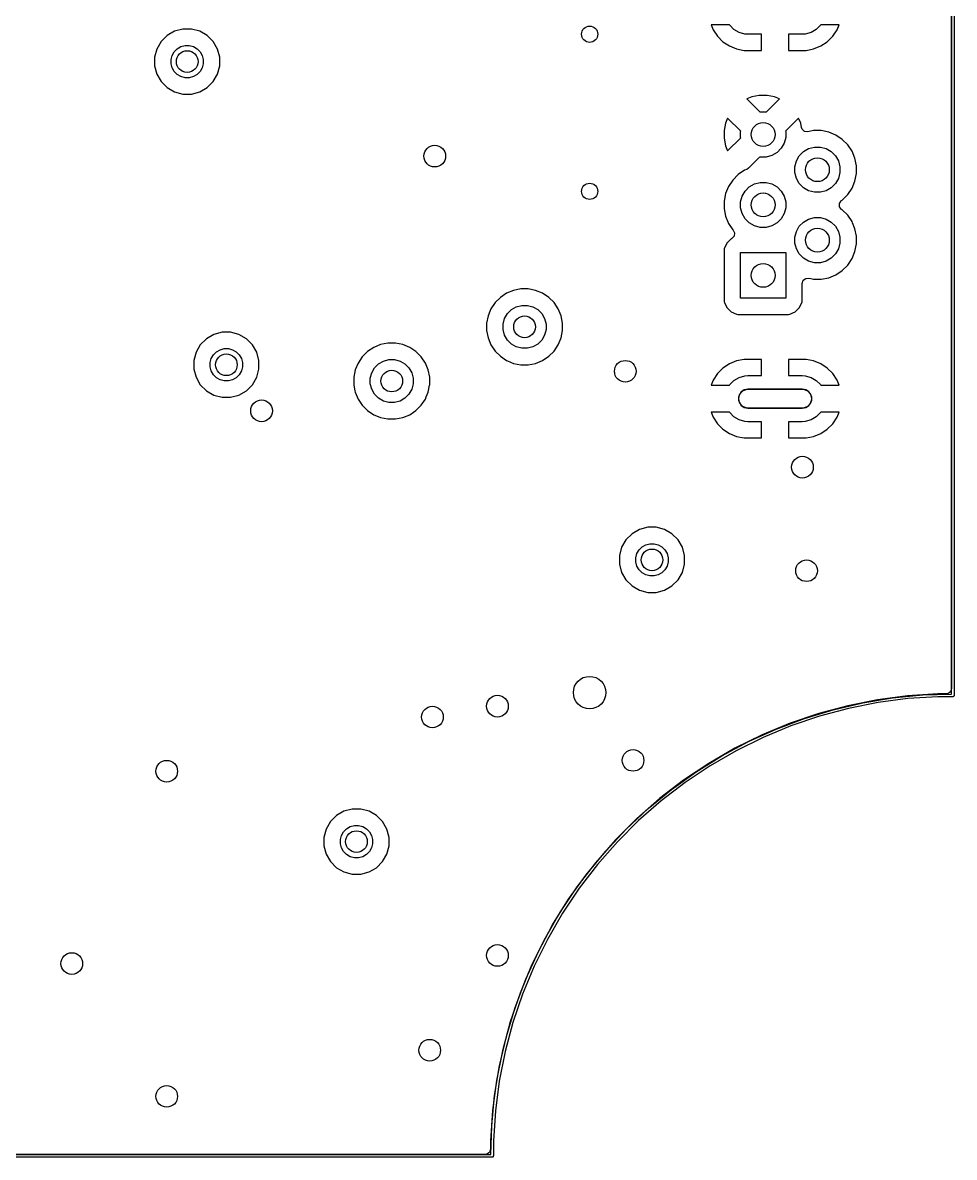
# Model space of a CAD drawing. Extents: x 89 to 178, y -115 to -57.
# Drawn here: x 160.84 to 178.03, y -115.02 to -94.09 of the extents above; entities that cross this region are included whole.
import ezdxf

# ---------------------------------------------------------------- set-up
doc = ezdxf.new("R2010")
doc.units = 0
doc.layers.add('BLACK', color=7, linetype='CONTINUOUS')

msp = doc.modelspace()

# ---------------------------------------------------------------- linework, layer by layer
at = {"layer": 'BLACK', "linetype": 'CONTINUOUS'}
for p, q in [((177.9745, -90.4245), (177.9745, -106.3755)), ((177.975, -106.475818), (177.975, -90.325)), ((178.025, -90.3), (178.025, -106.5)), ((163.798618, -94.205159), (163.645891, -94.246082)), ((163.956732, -94.205159), (163.798618, -94.205159)), ((164.109459, -94.246082), (163.956732, -94.205159)), ((173.877788, -94.125), (173.538819, -94.125)), ((173.538819, -94.125), (173.57751, -94.218411)), ((173.57751, -94.218411), (173.577516, -94.218422)), ((173.577516, -94.218422), (173.656856, -94.33716)), ((173.882825, -94.133724), (173.877788, -94.125)), ((173.961276, -94.212175), (173.882825, -94.133724)), ((174.05736, -94.267649), (173.961276, -94.212175)), ((175.478724, -94.212175), (175.38264, -94.267649)), ((175.557175, -94.133724), (175.478724, -94.212175)), ((175.562212, -94.125), (175.557175, -94.133724)), ((175.901181, -94.125), (175.562212, -94.125)), ((175.783143, -94.33716), (175.862483, -94.218422)), ((175.862483, -94.218422), (175.862489, -94.218411)), ((175.862489, -94.218411), (175.901181, -94.125)), ((163.508959, -94.325139), (163.397155, -94.436943)), ((163.645891, -94.246082), (163.508959, -94.325139)), ((164.246391, -94.325139), (164.109459, -94.246082)), ((164.358195, -94.436943), (164.246391, -94.325139)), ((173.656856, -94.33716), (173.656859, -94.337164)), ((173.656859, -94.337164), (173.757835, -94.43814)), ((174.164526, -94.296364), (174.05736, -94.267649)), ((174.22, -94.3), (174.164526, -94.296364)), ((174.47, -94.3), (174.22, -94.3)), ((174.47, -94.599999), (174.47, -94.3)), ((175.22, -94.3), (174.97, -94.3)), ((174.97, -94.3), (174.97, -94.599999)), ((175.275474, -94.296364), (175.22, -94.3)), ((175.38264, -94.267649), (175.275474, -94.296364)), ((175.682164, -94.43814), (175.78314, -94.337164)), ((175.78314, -94.337164), (175.783143, -94.33716)), ((163.318098, -94.573875), (163.277175, -94.726602)), ((163.397155, -94.436943), (163.318098, -94.573875)), ((163.600511, -94.690854), (163.639669, -94.623031)), ((163.639669, -94.623031), (163.695047, -94.567653)), ((163.695047, -94.567653), (163.76287, -94.528495)), ((163.76287, -94.528495), (163.838517, -94.508226)), ((163.838517, -94.508226), (163.916833, -94.508226)), ((163.916833, -94.508226), (163.99248, -94.528495)), ((163.99248, -94.528495), (164.060303, -94.567653)), ((164.060303, -94.567653), (164.115681, -94.623031)), ((164.115681, -94.623031), (164.154839, -94.690854)), ((164.437252, -94.573875), (164.358195, -94.436943)), ((164.478175, -94.726602), (164.437252, -94.573875)), ((173.757835, -94.43814), (173.757839, -94.438143)), ((173.757839, -94.438143), (173.876586, -94.517488)), ((173.876586, -94.517488), (174.008524, -94.572138)), ((174.008524, -94.572138), (174.148591, -94.599999)), ((174.148591, -94.599999), (174.148595, -94.6)), ((174.148595, -94.6), (174.469999, -94.6)), ((174.469999, -94.6), (174.47, -94.599999)), ((174.97, -94.599999), (174.970001, -94.6)), ((174.970001, -94.6), (175.291405, -94.6)), ((175.291405, -94.6), (175.291408, -94.599999)), ((175.291408, -94.599999), (175.431474, -94.572138)), ((175.431474, -94.572138), (175.431476, -94.572138)), ((175.431476, -94.572138), (175.563413, -94.517488)), ((175.563413, -94.517488), (175.563414, -94.517488)), ((175.563414, -94.517488), (175.68216, -94.438143)), ((175.68216, -94.438143), (175.682164, -94.43814)), ((163.277175, -94.726602), (163.277175, -94.884716)), ((163.580242, -94.766501), (163.600511, -94.690854)), ((163.580242, -94.844817), (163.580242, -94.766501)), ((163.600511, -94.920464), (163.580242, -94.844817)), ((164.154839, -94.690854), (164.175108, -94.766501)), ((164.175108, -94.844817), (164.154839, -94.920464)), ((164.175108, -94.766501), (164.175108, -94.844817)), ((164.478175, -94.884716), (164.478175, -94.726602)), ((163.277175, -94.884716), (163.318098, -95.037443)), ((163.318098, -95.037443), (163.397155, -95.174375)), ((163.639669, -94.988287), (163.600511, -94.920464)), ((163.695047, -95.043665), (163.639669, -94.988287)), ((163.76287, -95.082823), (163.695047, -95.043665)), ((164.060303, -95.043665), (163.99248, -95.082823)), ((164.115681, -94.988287), (164.060303, -95.043665)), ((164.154839, -94.920464), (164.115681, -94.988287)), ((164.358195, -95.174375), (164.437252, -95.037443)), ((164.437252, -95.037443), (164.478175, -94.884716)), ((163.397155, -95.174375), (163.508959, -95.286179)), ((163.838517, -95.103092), (163.76287, -95.082823)), ((163.916833, -95.103092), (163.838517, -95.103092)), ((163.99248, -95.082823), (163.916833, -95.103092)), ((164.246391, -95.286179), (164.358195, -95.174375)), ((163.508959, -95.286179), (163.645891, -95.365236)), ((163.645891, -95.365236), (163.798618, -95.406159)), ((163.798618, -95.406159), (163.79862, -95.406159)), ((163.79862, -95.406159), (163.95673, -95.406159)), ((163.95673, -95.406159), (163.956732, -95.406159)), ((163.956732, -95.406159), (164.109459, -95.365236)), ((164.109459, -95.365236), (164.246391, -95.286179)), ((174.289982, -95.457669), (174.198936, -95.495381)), ((174.289984, -95.457669), (174.289982, -95.457669)), ((174.429083, -95.43), (174.289984, -95.457669)), ((174.570916, -95.43), (174.429083, -95.43)), ((174.710016, -95.457669), (174.570916, -95.43)), ((174.801062, -95.495381), (174.710016, -95.457669)), ((174.198936, -95.495381), (174.438845, -95.73529)), ((174.561154, -95.73529), (174.801062, -95.495382)), ((174.801062, -95.495382), (174.801062, -95.495381)), ((173.845381, -95.848936), (173.807669, -95.939982)), ((174.08529, -96.088845), (173.845381, -95.848936)), ((174.438845, -95.73529), (174.445179, -95.733593)), ((174.445179, -95.733593), (174.554821, -95.733593)), ((174.554821, -95.733593), (174.561154, -95.73529)), ((175.154617, -95.848936), (174.914709, -96.088844)), ((175.192329, -95.93998), (175.154617, -95.848936)), ((173.807669, -95.939984), (173.78, -96.079083)), ((173.78, -96.079083), (173.78, -96.220916)), ((173.807669, -95.939982), (173.807669, -95.939984)), ((174.083593, -96.095179), (174.08529, -96.088845)), ((174.083593, -96.204821), (174.083593, -96.095179)), ((174.914709, -96.088844), (174.916407, -96.095179)), ((174.916407, -96.095179), (174.916407, -96.204821)), ((175.192331, -95.939986), (175.192329, -95.93998)), ((175.208721, -96.022384), (175.192331, -95.939986)), ((175.219442, -96.051444), (175.208721, -96.022384)), ((175.264372, -96.092976), (175.219442, -96.051444)), ((175.325133, -96.100168), (175.264372, -96.092976)), ((175.429034, -96.0795), (175.325133, -96.100168)), ((175.429037, -96.0795), (175.429034, -96.0795)), ((175.570963, -96.0795), (175.429037, -96.0795)), ((175.710163, -96.107189), (175.570963, -96.0795)), ((173.78, -96.220916), (173.807669, -96.360015)), ((173.845382, -96.451062), (174.08529, -96.211154)), ((174.08529, -96.211154), (174.083593, -96.204821)), ((174.888029, -96.310727), (174.833208, -96.40568)), ((174.916407, -96.204821), (174.888029, -96.310727)), ((175.84128, -96.161498), (175.710163, -96.107189)), ((175.841291, -96.161504), (175.84128, -96.161498)), ((175.959291, -96.24035), (175.841291, -96.161504)), ((176.059649, -96.340708), (175.959291, -96.24035)), ((173.807669, -96.360015), (173.807669, -96.360017)), ((173.807669, -96.360017), (173.845381, -96.451062)), ((173.845381, -96.451062), (173.845382, -96.451062)), ((174.75568, -96.483208), (174.660727, -96.538029)), ((174.833208, -96.40568), (174.75568, -96.483208)), ((175.166792, -96.54432), (175.24432, -96.466792)), ((175.24432, -96.466792), (175.339273, -96.411971)), ((175.339273, -96.411971), (175.445179, -96.383593)), ((175.445179, -96.383593), (175.554821, -96.383593)), ((175.554821, -96.383593), (175.660727, -96.411971)), ((175.660727, -96.411971), (175.75568, -96.466792)), ((175.75568, -96.466792), (175.833208, -96.54432)), ((176.138495, -96.458708), (176.059649, -96.340708)), ((176.138498, -96.458713), (176.138495, -96.458708)), ((176.138499, -96.458715), (176.138498, -96.458713)), ((176.192811, -96.589838), (176.138499, -96.458715)), ((174.438843, -96.564709), (174.229549, -96.774003)), ((174.445179, -96.566407), (174.438843, -96.564709)), ((174.554821, -96.566407), (174.445179, -96.566407)), ((174.660727, -96.538029), (174.554821, -96.566407)), ((175.083593, -96.745179), (175.111971, -96.639273)), ((175.111971, -96.639273), (175.166792, -96.54432)), ((175.833208, -96.54432), (175.888029, -96.639273)), ((175.888029, -96.639273), (175.916407, -96.745179)), ((176.2205, -96.729037), (176.192811, -96.589838)), ((176.2205, -96.870963), (176.2205, -96.729037)), ((174.040704, -96.890354), (173.94035, -96.990708)), ((174.040708, -96.890351), (174.040704, -96.890354)), ((174.158716, -96.811499), (174.040708, -96.890351)), ((174.15872, -96.811498), (174.158716, -96.811499)), ((174.197433, -96.795462), (174.15872, -96.811498)), ((174.229549, -96.774003), (174.197433, -96.795462)), ((175.083593, -96.854821), (175.083593, -96.745179)), ((175.111971, -96.960727), (175.083593, -96.854821)), ((175.916407, -96.854821), (175.888029, -96.960727)), ((175.916407, -96.745179), (175.916407, -96.854821)), ((176.192811, -97.010162), (176.2205, -96.870963)), ((173.861498, -97.108719), (173.807189, -97.239836)), ((173.861504, -97.108708), (173.861498, -97.108719)), ((173.94035, -96.990708), (173.861504, -97.108708)), ((174.166792, -97.19432), (174.24432, -97.116792)), ((174.24432, -97.116792), (174.339273, -97.061971)), ((174.339273, -97.061971), (174.445179, -97.033593)), ((174.445179, -97.033593), (174.554821, -97.033593)), ((174.554821, -97.033593), (174.660727, -97.061971)), ((174.660727, -97.061971), (174.75568, -97.116792)), ((174.75568, -97.116792), (174.833208, -97.19432)), ((175.166792, -97.05568), (175.111971, -96.960727)), ((175.24432, -97.133208), (175.166792, -97.05568)), ((175.339273, -97.188029), (175.24432, -97.133208)), ((175.75568, -97.133208), (175.660727, -97.188029)), ((175.833208, -97.05568), (175.75568, -97.133208)), ((175.888029, -96.960727), (175.833208, -97.05568)), ((176.059649, -97.259292), (176.138499, -97.141285)), ((176.138499, -97.141285), (176.192811, -97.010162)), ((173.807189, -97.239836), (173.7795, -97.379036)), ((174.083593, -97.395179), (174.111971, -97.289273)), ((174.111971, -97.289273), (174.166792, -97.19432)), ((174.833208, -97.19432), (174.888029, -97.289273)), ((174.888029, -97.289273), (174.916407, -97.395179)), ((175.445179, -97.216407), (175.339273, -97.188029)), ((175.554821, -97.216407), (175.445179, -97.216407)), ((175.660727, -97.188029), (175.554821, -97.216407)), ((175.959292, -97.359649), (176.059649, -97.259292)), ((173.7795, -97.379036), (173.7795, -97.520963)), ((173.7795, -97.520963), (173.807189, -97.660163)), ((174.083593, -97.504821), (174.083593, -97.395179)), ((174.111971, -97.610727), (174.083593, -97.504821)), ((174.916407, -97.504821), (174.888029, -97.610727)), ((174.916407, -97.395179), (174.916407, -97.504821)), ((175.906983, -97.423129), (175.940975, -97.372254)), ((175.909385, -97.484267), (175.906983, -97.423129)), ((175.947265, -97.532314), (175.909385, -97.484267)), ((175.940975, -97.372254), (175.947256, -97.36769)), ((175.947256, -97.36769), (175.959292, -97.359649)), ((175.959292, -97.540351), (175.947265, -97.532314)), ((175.959295, -97.540354), (175.959292, -97.540351)), ((176.059649, -97.640708), (175.959295, -97.540354)), ((173.807189, -97.660163), (173.861498, -97.79128)), ((174.166792, -97.70568), (174.111971, -97.610727)), ((174.24432, -97.783208), (174.166792, -97.70568)), ((174.833208, -97.70568), (174.75568, -97.783208)), ((174.888029, -97.610727), (174.833208, -97.70568)), ((175.166792, -97.84432), (175.24432, -97.766792)), ((175.24432, -97.766792), (175.339273, -97.711971)), ((175.339273, -97.711971), (175.445179, -97.683593)), ((175.445179, -97.683593), (175.554821, -97.683593)), ((175.554821, -97.683593), (175.660727, -97.711971)), ((175.660727, -97.711971), (175.75568, -97.766792)), ((175.75568, -97.766792), (175.833208, -97.84432)), ((176.138495, -97.758708), (176.059649, -97.640708)), ((176.138501, -97.758719), (176.138495, -97.758708)), ((176.147531, -97.78052), (176.138501, -97.758719)), ((173.861498, -97.79128), (173.861504, -97.791291)), ((173.861504, -97.791291), (173.94035, -97.909291)), ((173.94035, -97.909291), (173.9449, -97.913841)), ((173.9449, -97.913841), (173.972681, -97.968356)), ((173.972681, -97.968356), (173.963113, -98.028789)), ((174.339273, -97.838029), (174.24432, -97.783208)), ((174.445179, -97.866407), (174.339273, -97.838029)), ((174.554821, -97.866407), (174.445179, -97.866407)), ((174.660727, -97.838029), (174.554821, -97.866407)), ((174.75568, -97.783208), (174.660727, -97.838029)), ((175.083593, -98.045179), (175.111971, -97.939273)), ((175.111971, -97.939273), (175.166792, -97.84432)), ((175.833208, -97.84432), (175.888029, -97.939273)), ((175.888029, -97.939273), (175.916407, -98.045179)), ((176.192811, -97.889838), (176.147531, -97.78052)), ((176.2205, -98.029037), (176.192811, -97.889838)), ((173.827794, -98.157235), (173.782414, -98.260011)), ((173.907236, -98.077793), (173.827794, -98.157235)), ((173.914894, -98.074412), (173.907236, -98.077793)), ((173.919852, -98.072056), (173.914894, -98.074412)), ((173.963113, -98.028789), (173.919852, -98.072056)), ((175.083593, -98.154821), (175.083593, -98.045179)), ((175.111971, -98.260727), (175.083593, -98.154821)), ((175.916407, -98.154821), (175.888029, -98.260727)), ((175.916407, -98.045179), (175.916407, -98.154821)), ((176.192811, -98.310162), (176.2205, -98.170963)), ((176.2205, -98.170963), (176.2205, -98.029037)), ((173.782414, -98.260011), (173.7795, -98.28513)), ((173.7795, -98.28513), (173.7795, -99.21486)), ((174.08, -99.17), (174.08, -98.33)), ((174.08, -98.33), (174.92, -98.33)), ((174.92, -98.33), (174.92, -99.17)), ((175.166792, -98.35568), (175.111971, -98.260727)), ((175.24432, -98.433208), (175.166792, -98.35568)), ((175.833208, -98.35568), (175.75568, -98.433208)), ((175.888029, -98.260727), (175.833208, -98.35568)), ((176.138499, -98.441285), (176.192811, -98.310162)), ((175.339273, -98.488029), (175.24432, -98.433208)), ((175.445179, -98.516407), (175.339273, -98.488029)), ((175.554821, -98.516407), (175.445179, -98.516407)), ((175.660727, -98.488029), (175.554821, -98.516407)), ((175.75568, -98.433208), (175.660727, -98.488029)), ((175.959292, -98.659649), (176.059649, -98.559292)), ((176.059649, -98.559292), (176.138499, -98.441285)), ((175.239406, -98.84146), (175.288906, -98.805496)), ((175.288906, -98.805496), (175.338813, -98.802553)), ((175.338813, -98.802553), (175.377667, -98.810281)), ((175.377667, -98.810281), (175.429026, -98.820498)), ((175.429026, -98.820498), (175.429031, -98.820498)), ((175.429031, -98.820498), (175.429037, -98.8205)), ((175.429037, -98.8205), (175.429038, -98.8205)), ((175.429038, -98.8205), (175.570962, -98.8205)), ((175.570962, -98.8205), (175.570963, -98.8205)), ((175.570963, -98.8205), (175.710162, -98.792811)), ((175.710162, -98.792811), (175.841285, -98.738499)), ((175.841285, -98.738499), (175.959292, -98.659649)), ((169.89567, -99.02642), (169.768193, -99.079222)), ((169.895672, -99.02642), (169.89567, -99.02642)), ((170.031004, -98.9995), (169.895672, -99.02642)), ((170.031007, -98.9995), (170.031004, -98.9995)), ((170.168993, -98.9995), (170.031007, -98.9995)), ((170.168995, -98.9995), (170.168993, -98.9995)), ((170.304328, -99.02642), (170.168995, -98.9995)), ((170.431806, -99.079222), (170.304328, -99.02642)), ((175.220499, -98.899649), (175.239406, -98.84146)), ((175.2205, -99.214865), (175.220499, -98.899649)), ((169.653458, -99.155885), (169.555885, -99.253458)), ((169.768182, -99.079228), (169.653458, -99.155885)), ((169.768193, -99.079222), (169.768182, -99.079228)), ((170.431817, -99.079228), (170.431806, -99.079222)), ((170.546541, -99.155885), (170.431817, -99.079228)), ((170.644114, -99.253458), (170.546541, -99.155885)), ((173.7795, -99.21486), (173.779501, -99.214863)), ((173.779501, -99.214863), (173.782414, -99.23999)), ((173.782414, -99.23999), (173.788361, -99.253458)), ((174.92, -99.17), (174.08, -99.17)), ((175.172206, -99.342765), (175.217585, -99.239991)), ((175.217585, -99.239991), (175.2205, -99.214865)), ((169.479222, -99.368193), (169.42642, -99.49567)), ((169.479228, -99.368182), (169.479222, -99.368193)), ((169.555885, -99.253458), (169.479228, -99.368182)), ((169.782659, -99.456495), (169.856495, -99.382659)), ((169.856495, -99.382659), (169.946927, -99.330448)), ((169.946927, -99.330448), (170.04779, -99.303422)), ((170.04779, -99.303422), (170.15221, -99.303422)), ((170.15221, -99.303422), (170.253073, -99.330448)), ((170.253073, -99.330448), (170.343505, -99.382659)), ((170.343505, -99.382659), (170.417341, -99.456495)), ((170.720771, -99.368182), (170.644114, -99.253458)), ((170.720777, -99.368193), (170.720771, -99.368182)), ((170.755978, -99.453177), (170.720777, -99.368193)), ((173.788361, -99.253458), (173.827794, -99.342765)), ((173.827794, -99.342765), (173.907235, -99.422206)), ((173.907235, -99.422206), (174.010009, -99.467585)), ((174.989991, -99.467585), (175.092765, -99.422206)), ((175.092765, -99.422206), (175.172206, -99.342765)), ((169.42642, -99.495672), (169.3995, -99.631004)), ((169.3995, -99.631004), (169.3995, -99.768995)), ((169.42642, -99.49567), (169.42642, -99.495672)), ((169.703422, -99.64779), (169.730448, -99.546927)), ((169.703422, -99.75221), (169.703422, -99.64779)), ((169.730448, -99.546927), (169.782659, -99.456495)), ((170.417341, -99.456495), (170.469552, -99.546927)), ((170.469552, -99.546927), (170.496578, -99.64779)), ((170.496578, -99.64779), (170.496578, -99.75221)), ((170.77358, -99.495672), (170.755978, -99.453177)), ((170.8005, -99.631007), (170.77358, -99.495672)), ((170.8005, -99.768993), (170.8005, -99.631007)), ((174.010009, -99.467585), (174.035135, -99.4705)), ((174.035135, -99.4705), (174.964864, -99.470499)), ((174.964864, -99.470499), (174.989991, -99.467585)), ((164.368216, -99.840423), (164.231284, -99.91948)), ((164.520943, -99.7995), (164.368216, -99.840423)), ((164.679057, -99.7995), (164.520943, -99.7995)), ((164.831784, -99.840423), (164.679057, -99.7995)), ((164.968716, -99.91948), (164.831784, -99.840423)), ((169.3995, -99.768995), (169.42642, -99.904327)), ((169.730448, -99.853073), (169.703422, -99.75221)), ((169.782659, -99.943505), (169.730448, -99.853073)), ((170.469552, -99.853073), (170.417341, -99.943505)), ((170.496578, -99.75221), (170.469552, -99.853073)), ((170.77358, -99.904328), (170.8005, -99.768993)), ((164.11948, -100.031284), (164.040423, -100.168216)), ((164.231284, -99.91948), (164.11948, -100.031284)), ((165.08052, -100.031284), (164.968716, -99.91948)), ((165.159577, -100.168216), (165.08052, -100.031284)), ((167.318182, -100.079228), (167.203458, -100.155885)), ((167.318193, -100.079222), (167.318182, -100.079228)), ((167.44567, -100.02642), (167.318193, -100.079222)), ((167.445672, -100.02642), (167.44567, -100.02642)), ((167.581004, -99.9995), (167.445672, -100.02642)), ((167.581007, -99.9995), (167.581004, -99.9995)), ((167.718993, -99.9995), (167.581007, -99.9995)), ((167.718995, -99.9995), (167.718993, -99.9995)), ((167.854328, -100.02642), (167.718995, -99.9995)), ((167.981806, -100.079222), (167.854328, -100.02642)), ((167.981817, -100.079228), (167.981806, -100.079222)), ((168.096541, -100.155885), (167.981817, -100.079228)), ((169.42642, -99.904327), (169.42642, -99.904329)), ((169.42642, -99.904329), (169.479222, -100.031806)), ((169.479222, -100.031806), (169.479228, -100.031817)), ((169.479228, -100.031817), (169.555885, -100.146541)), ((169.856495, -100.017341), (169.782659, -99.943505)), ((169.946927, -100.069552), (169.856495, -100.017341)), ((170.04779, -100.096578), (169.946927, -100.069552)), ((170.253073, -100.069552), (170.15221, -100.096578)), ((170.343505, -100.017341), (170.253073, -100.069552)), ((170.417341, -99.943505), (170.343505, -100.017341)), ((170.644114, -100.146542), (170.720775, -100.031811)), ((170.720775, -100.031811), (170.77358, -99.904328)), ((164.040423, -100.168216), (163.9995, -100.320943)), ((164.302567, -100.360842), (164.322836, -100.285195)), ((164.322836, -100.285195), (164.361994, -100.217372)), ((164.361994, -100.217372), (164.417372, -100.161994)), ((164.417372, -100.161994), (164.485195, -100.122836)), ((164.485195, -100.122836), (164.560842, -100.102567)), ((164.560842, -100.102567), (164.639158, -100.102567)), ((164.639158, -100.102567), (164.714805, -100.122836)), ((164.714805, -100.122836), (164.782628, -100.161994)), ((164.782628, -100.161994), (164.838006, -100.217372)), ((164.838006, -100.217372), (164.877164, -100.285195)), ((164.877164, -100.285195), (164.897433, -100.360842)), ((165.2005, -100.320943), (165.159577, -100.168216)), ((167.105885, -100.253458), (167.029228, -100.368182)), ((167.203458, -100.155885), (167.105885, -100.253458)), ((168.194114, -100.253458), (168.096541, -100.155885)), ((168.270771, -100.368182), (168.194114, -100.253458)), ((169.555885, -100.146541), (169.653458, -100.244114)), ((169.653458, -100.244114), (169.768182, -100.320771)), ((170.15221, -100.096578), (170.04779, -100.096578)), ((170.431811, -100.320775), (170.546542, -100.244114)), ((170.546542, -100.244114), (170.644114, -100.146542)), ((163.9995, -100.320943), (163.9995, -100.479057)), ((163.9995, -100.479057), (164.040423, -100.631784)), ((164.302567, -100.439158), (164.302567, -100.360842)), ((164.322836, -100.514805), (164.302567, -100.439158)), ((164.897433, -100.439158), (164.877164, -100.514805)), ((164.897433, -100.360842), (164.897433, -100.439158)), ((165.159786, -100.631004), (165.2005, -100.479057)), ((165.2005, -100.479057), (165.2005, -100.320943)), ((166.97642, -100.495672), (166.9495, -100.631004)), ((167.029222, -100.368193), (166.97642, -100.49567)), ((166.97642, -100.49567), (166.97642, -100.495672)), ((167.029228, -100.368182), (167.029222, -100.368193)), ((167.280448, -100.546927), (167.332659, -100.456495)), ((167.332659, -100.456495), (167.406495, -100.382659)), ((167.406495, -100.382659), (167.496927, -100.330448)), ((167.496927, -100.330448), (167.59779, -100.303422)), ((167.59779, -100.303422), (167.70221, -100.303422)), ((167.70221, -100.303422), (167.803073, -100.330448)), ((167.803073, -100.330448), (167.893505, -100.382659)), ((167.893505, -100.382659), (167.967341, -100.456495)), ((167.967341, -100.456495), (168.019552, -100.546927)), ((168.270777, -100.368193), (168.270771, -100.368182)), ((168.297116, -100.431783), (168.270777, -100.368193)), ((168.32358, -100.495672), (168.297116, -100.431783)), ((168.3505, -100.631007), (168.32358, -100.495672)), ((169.768182, -100.320771), (169.768193, -100.320777)), ((169.768193, -100.320777), (169.785296, -100.327861)), ((169.785296, -100.327861), (169.895672, -100.37358)), ((169.895672, -100.37358), (170.031007, -100.4005)), ((170.031007, -100.4005), (170.031008, -100.4005)), ((170.031008, -100.4005), (170.168992, -100.4005)), ((170.168992, -100.4005), (170.168993, -100.4005)), ((170.168993, -100.4005), (170.304328, -100.37358)), ((170.304328, -100.37358), (170.431811, -100.320775)), ((173.757835, -100.461859), (173.656859, -100.562835)), ((173.757839, -100.461856), (173.757835, -100.461859)), ((173.876585, -100.382511), (173.757839, -100.461856)), ((173.876586, -100.382511), (173.876585, -100.382511)), ((174.008523, -100.327861), (173.876586, -100.382511)), ((174.008525, -100.327861), (174.008523, -100.327861)), ((174.148591, -100.3), (174.008525, -100.327861)), ((174.469999, -100.3), (174.148591, -100.3)), ((174.47, -100.300001), (174.469999, -100.3)), ((174.47, -100.6), (174.47, -100.300001)), ((174.970001, -100.3), (174.97, -100.300001)), ((174.97, -100.300001), (174.97, -100.6)), ((175.291408, -100.3), (174.970001, -100.3)), ((175.431475, -100.327861), (175.291408, -100.3)), ((175.563413, -100.382511), (175.431475, -100.327861)), ((175.68216, -100.461856), (175.563413, -100.382511)), ((175.682164, -100.461859), (175.68216, -100.461856)), ((175.78314, -100.562835), (175.682164, -100.461859)), ((164.040423, -100.631784), (164.11948, -100.768716)), ((164.361994, -100.582628), (164.322836, -100.514805)), ((164.417372, -100.638006), (164.361994, -100.582628)), ((164.485195, -100.677164), (164.417372, -100.638006)), ((164.560842, -100.697433), (164.485195, -100.677164)), ((164.639158, -100.697433), (164.560842, -100.697433)), ((164.714805, -100.677164), (164.639158, -100.697433)), ((164.782628, -100.638006), (164.714805, -100.677164)), ((164.838006, -100.582628), (164.782628, -100.638006)), ((164.877164, -100.514805), (164.838006, -100.582628)), ((165.08052, -100.768716), (165.159577, -100.631784)), ((165.159577, -100.631784), (165.159786, -100.631004)), ((166.9495, -100.631004), (166.9495, -100.768995)), ((167.253422, -100.64779), (167.280448, -100.546927)), ((167.253422, -100.75221), (167.253422, -100.64779)), ((168.019552, -100.546927), (168.046578, -100.64779)), ((168.046578, -100.64779), (168.046578, -100.75221)), ((168.3505, -100.768993), (168.3505, -100.631007)), ((173.57751, -100.681588), (173.538818, -100.774999)), ((173.577516, -100.681577), (173.57751, -100.681588)), ((173.656856, -100.562839), (173.577516, -100.681577)), ((173.656859, -100.562835), (173.656856, -100.562839)), ((173.882825, -100.766276), (173.961276, -100.687825)), ((173.961276, -100.687825), (174.05736, -100.632351)), ((174.05736, -100.632351), (174.164526, -100.603636)), ((174.164526, -100.603636), (174.22, -100.6)), ((174.22, -100.6), (174.47, -100.6)), ((174.97, -100.6), (175.22, -100.6)), ((175.22, -100.6), (175.275474, -100.603636)), ((175.275474, -100.603636), (175.38264, -100.632351)), ((175.38264, -100.632351), (175.478724, -100.687825)), ((175.478724, -100.687825), (175.557175, -100.766276)), ((175.783143, -100.562839), (175.78314, -100.562835)), ((175.862483, -100.681577), (175.783143, -100.562839)), ((175.862489, -100.681588), (175.862483, -100.681577)), ((175.901181, -100.774999), (175.862489, -100.681588)), ((164.11948, -100.768716), (164.231284, -100.88052)), ((164.231284, -100.88052), (164.368216, -100.959577)), ((164.831784, -100.959577), (164.968716, -100.88052)), ((164.968716, -100.88052), (165.08052, -100.768716)), ((166.9495, -100.768995), (166.957839, -100.810918)), ((166.957839, -100.810918), (166.971935, -100.881783)), ((166.971935, -100.881783), (166.97642, -100.904327)), ((166.97642, -100.904327), (166.97642, -100.904329)), ((166.97642, -100.904329), (167.029222, -101.031806)), ((167.280448, -100.853073), (167.253422, -100.75221)), ((167.332659, -100.943505), (167.280448, -100.853073)), ((168.019552, -100.853073), (167.967341, -100.943505)), ((168.046578, -100.75221), (168.019552, -100.853073)), ((168.288015, -100.99019), (168.32358, -100.904328)), ((168.32358, -100.904328), (168.349305, -100.774999)), ((168.349305, -100.774999), (168.3505, -100.768993)), ((173.538818, -100.774999), (173.538819, -100.775)), ((173.538819, -100.775), (173.877788, -100.775)), ((173.877788, -100.775), (173.882825, -100.766276)), ((174.074493, -100.927775), (174.122775, -100.879493)), ((174.074493, -100.927775), (174.122775, -100.879493)), ((174.122775, -100.879493), (174.185859, -100.853363)), ((174.122775, -100.879493), (174.185859, -100.853363)), ((174.185859, -100.853363), (174.22, -100.85)), ((174.185859, -100.853363), (174.22, -100.85)), ((174.22, -100.85), (175.22, -100.85)), ((174.22, -100.85), (175.22, -100.85)), ((175.22, -100.85), (175.254141, -100.853363)), ((175.22, -100.85), (175.254141, -100.853363)), ((175.254141, -100.853363), (175.317225, -100.879493)), ((175.254141, -100.853363), (175.317225, -100.879493)), ((175.317225, -100.879493), (175.365507, -100.927775)), ((175.317225, -100.879493), (175.365507, -100.927775)), ((175.557175, -100.766276), (175.562212, -100.775)), ((175.562212, -100.775), (175.901181, -100.775)), ((175.901181, -100.775), (175.901181, -100.774999)), ((164.368216, -100.959577), (164.520943, -101.0005)), ((164.520943, -101.0005), (164.520945, -101.0005)), ((164.520945, -101.0005), (164.679055, -101.0005)), ((164.679055, -101.0005), (164.679057, -101.0005)), ((164.679057, -101.0005), (164.831784, -100.959577)), ((167.029222, -101.031806), (167.029228, -101.031817)), ((167.029228, -101.031817), (167.105885, -101.146541)), ((167.406495, -101.017341), (167.332659, -100.943505)), ((167.496927, -101.069552), (167.406495, -101.017341)), ((167.59779, -101.096578), (167.496927, -101.069552)), ((167.70221, -101.096578), (167.59779, -101.096578)), ((167.803073, -101.069552), (167.70221, -101.096578)), ((167.893505, -101.017341), (167.803073, -101.069552)), ((167.967341, -100.943505), (167.893505, -101.017341)), ((168.194114, -101.146542), (168.270775, -101.031811)), ((168.270775, -101.031811), (168.288015, -100.99019)), ((174.048363, -100.990859), (174.074493, -100.927775)), ((174.048363, -100.990859), (174.074493, -100.927775)), ((174.048363, -101.059141), (174.048363, -100.990859)), ((174.048363, -101.059141), (174.048363, -100.990859)), ((174.074493, -101.122225), (174.048363, -101.059141)), ((174.074493, -101.122225), (174.048363, -101.059141)), ((174.122775, -101.170507), (174.074493, -101.122225)), ((174.122775, -101.170507), (174.074493, -101.122225)), ((175.365507, -101.122225), (175.317225, -101.170507)), ((175.365507, -101.122225), (175.317225, -101.170507)), ((175.365507, -100.927775), (175.391637, -100.990859)), ((175.365507, -100.927775), (175.391637, -100.990859)), ((175.391637, -101.059141), (175.365507, -101.122225)), ((175.391637, -101.059141), (175.365507, -101.122225)), ((175.391637, -100.990859), (175.391637, -101.059141)), ((175.391637, -100.990859), (175.391637, -101.059141)), ((167.105885, -101.146541), (167.203458, -101.244114)), ((167.203458, -101.244114), (167.318182, -101.320771)), ((167.318182, -101.320771), (167.318193, -101.320777)), ((167.318193, -101.320777), (167.340962, -101.330208)), ((167.340962, -101.330208), (167.445672, -101.37358)), ((167.854328, -101.37358), (167.981811, -101.320775)), ((167.981811, -101.320775), (168.050318, -101.275)), ((168.050318, -101.275), (168.096542, -101.244114)), ((168.096542, -101.244114), (168.194114, -101.146542)), ((173.877788, -101.275), (173.538819, -101.275)), ((173.538819, -101.275), (173.57751, -101.368411)), ((173.882825, -101.283724), (173.877788, -101.275)), ((173.961276, -101.362175), (173.882825, -101.283724)), ((174.185859, -101.196637), (174.122775, -101.170507)), ((174.185859, -101.196637), (174.122775, -101.170507)), ((174.22, -101.2), (174.185859, -101.196637)), ((174.22, -101.2), (174.185859, -101.196637)), ((175.22, -101.2), (174.22, -101.2)), ((175.22, -101.2), (174.22, -101.2)), ((175.254141, -101.196637), (175.22, -101.2)), ((175.254141, -101.196637), (175.22, -101.2)), ((175.317225, -101.170507), (175.254141, -101.196637)), ((175.317225, -101.170507), (175.254141, -101.196637)), ((175.557175, -101.283724), (175.478724, -101.362175)), ((175.562212, -101.275), (175.557175, -101.283724)), ((175.901181, -101.275), (175.562212, -101.275)), ((175.862489, -101.368411), (175.901181, -101.275)), ((167.445672, -101.37358), (167.581007, -101.4005)), ((167.581007, -101.4005), (167.581008, -101.4005)), ((167.581008, -101.4005), (167.718992, -101.4005)), ((167.718992, -101.4005), (167.718993, -101.4005)), ((167.718993, -101.4005), (167.854328, -101.37358)), ((173.57751, -101.368411), (173.577516, -101.368422)), ((173.577516, -101.368422), (173.656856, -101.48716)), ((173.656856, -101.48716), (173.656859, -101.487164)), ((173.656859, -101.487164), (173.757835, -101.58814)), ((174.05736, -101.417649), (173.961276, -101.362175)), ((174.164526, -101.446364), (174.05736, -101.417649)), ((174.22, -101.45), (174.164526, -101.446364)), ((174.47, -101.45), (174.22, -101.45)), ((174.47, -101.749999), (174.47, -101.45)), ((175.22, -101.45), (174.97, -101.45)), ((174.97, -101.45), (174.97, -101.749999)), ((175.275474, -101.446364), (175.22, -101.45)), ((175.38264, -101.417649), (175.275474, -101.446364)), ((175.478724, -101.362175), (175.38264, -101.417649)), ((175.682164, -101.58814), (175.78314, -101.487164)), ((175.78314, -101.487164), (175.783143, -101.48716)), ((175.783143, -101.48716), (175.862483, -101.368422)), ((175.862483, -101.368422), (175.862489, -101.368411)), ((173.757835, -101.58814), (173.757839, -101.588143)), ((173.757839, -101.588143), (173.876586, -101.667488)), ((173.876586, -101.667488), (174.008524, -101.722138)), ((174.008524, -101.722138), (174.148591, -101.749999)), ((174.148591, -101.749999), (174.148595, -101.75)), ((174.148595, -101.75), (174.469999, -101.75)), ((174.469999, -101.75), (174.47, -101.749999)), ((174.97, -101.749999), (174.970001, -101.75)), ((174.970001, -101.75), (175.291405, -101.75)), ((175.291405, -101.75), (175.291408, -101.749999)), ((175.291408, -101.749999), (175.431474, -101.722138)), ((175.431474, -101.722138), (175.431476, -101.722138)), ((175.431476, -101.722138), (175.563413, -101.667488)), ((175.563413, -101.667488), (175.563414, -101.667488)), ((175.563414, -101.667488), (175.68216, -101.588143)), ((175.68216, -101.588143), (175.682164, -101.58814)), ((172.370943, -103.3995), (172.218216, -103.440423)), ((172.529057, -103.3995), (172.370943, -103.3995)), ((172.681784, -103.440423), (172.529057, -103.3995)), ((171.96948, -103.631284), (171.890423, -103.768216)), ((172.081284, -103.51948), (171.96948, -103.631284)), ((172.218216, -103.440423), (172.081284, -103.51948)), ((172.818716, -103.51948), (172.681784, -103.440423)), ((172.93052, -103.631284), (172.818716, -103.51948)), ((173.009577, -103.768216), (172.93052, -103.631284)), ((171.890423, -103.768216), (171.8495, -103.920943)), ((172.172836, -103.885195), (172.211994, -103.817372)), ((172.211994, -103.817372), (172.267372, -103.761994)), ((172.267372, -103.761994), (172.335195, -103.722836)), ((172.335195, -103.722836), (172.410842, -103.702567)), ((172.410842, -103.702567), (172.489158, -103.702567)), ((172.489158, -103.702567), (172.564805, -103.722836)), ((172.564805, -103.722836), (172.632628, -103.761994)), ((172.632628, -103.761994), (172.688006, -103.817372)), ((172.688006, -103.817372), (172.727164, -103.885195)), ((173.0505, -103.920943), (173.009577, -103.768216)), ((171.8495, -103.920943), (171.8495, -104.079057)), ((172.152567, -103.960842), (172.172836, -103.885195)), ((172.152567, -104.039158), (172.152567, -103.960842)), ((172.172836, -104.114805), (172.152567, -104.039158)), ((172.727164, -103.885195), (172.747433, -103.960842)), ((172.747433, -104.039158), (172.727164, -104.114805)), ((172.747433, -103.960842), (172.747433, -104.039158)), ((173.0505, -104.079057), (173.0505, -103.920943)), ((171.8495, -104.079057), (171.890423, -104.231784)), ((171.890423, -104.231784), (171.96948, -104.368716)), ((172.211994, -104.182628), (172.172836, -104.114805)), ((172.267372, -104.238006), (172.211994, -104.182628)), ((172.335195, -104.277164), (172.267372, -104.238006)), ((172.632628, -104.238006), (172.564805, -104.277164)), ((172.688006, -104.182628), (172.632628, -104.238006)), ((172.727164, -104.114805), (172.688006, -104.182628)), ((172.93052, -104.368716), (173.009577, -104.231784)), ((173.009577, -104.231784), (173.0505, -104.079057)), ((171.96948, -104.368716), (172.081284, -104.48052)), ((172.410842, -104.297433), (172.335195, -104.277164)), ((172.489158, -104.297433), (172.410842, -104.297433)), ((172.564805, -104.277164), (172.489158, -104.297433)), ((172.818716, -104.48052), (172.93052, -104.368716)), ((172.081284, -104.48052), (172.218216, -104.559577)), ((172.218216, -104.559577), (172.370943, -104.6005)), ((172.370943, -104.6005), (172.370945, -104.6005)), ((172.370945, -104.6005), (172.529055, -104.6005)), ((172.529055, -104.6005), (172.529057, -104.6005)), ((172.529057, -104.6005), (172.681784, -104.559577)), ((172.681784, -104.559577), (172.818716, -104.48052)), ((176.336855, -106.638805), (176.887264, -106.547933)), ((177.163895, -106.511008), (176.610501, -106.583864)), ((177.16886, -106.561291), (176.618721, -106.633718)), ((176.887264, -106.547933), (177.442438, -106.493253)), ((177.163901, -106.511008), (177.163895, -106.511008)), ((177.720904, -106.4745), (177.163901, -106.511008)), ((177.722557, -106.525), (177.16886, -106.561291)), ((177.442438, -106.493253), (177.975, -106.475818)), ((177.8755, -106.4745), (177.720904, -106.4745)), ((178, -106.525), (177.722557, -106.525)), ((177.906093, -106.469655), (177.8755, -106.4745)), ((177.955593, -106.433691), (177.906093, -106.469655)), ((177.9745, -106.3755), (177.955593, -106.433691)), ((178.005856, -106.523097), (178, -106.525)), ((178.009567, -106.523097), (178.005856, -106.523097)), ((178.011353, -106.52131), (178.009567, -106.523097)), ((178.014695, -106.520225), (178.011353, -106.52131)), ((178.020687, -106.511976), (178.014695, -106.520225)), ((178.023097, -106.509567), (178.020687, -106.511976)), ((178.023345, -106.508317), (178.023097, -106.509567)), ((178.023776, -106.507725), (178.023345, -106.508317)), ((178.025, -106.5), (178.023776, -106.506153)), ((178.023776, -106.506153), (178.023776, -106.507725)), ((175.259729, -106.927421), (175.793568, -106.765482)), ((176.063029, -106.692762), (175.523843, -106.837237)), ((176.074498, -106.741971), (175.538519, -106.885586)), ((175.793568, -106.765482), (176.336855, -106.638805)), ((176.610495, -106.583865), (176.063029, -106.692762)), ((176.618721, -106.633718), (176.074498, -106.741971)), ((176.610501, -106.583864), (176.610495, -106.583865)), ((174.737624, -107.123927), (175.259729, -106.927421)), ((175.523843, -106.837237), (174.99528, -107.016661)), ((175.538519, -106.885586), (175.013082, -107.063948)), ((174.229489, -107.35416), (174.737624, -107.123927)), ((174.99528, -107.016661), (174.479576, -107.230273)), ((175.013082, -107.063948), (174.500434, -107.276294)), ((173.7375, -107.617133), (174.229489, -107.35416)), ((174.479565, -107.230278), (173.97896, -107.477149)), ((174.500434, -107.276294), (174.002773, -107.521713)), ((174.479576, -107.230273), (174.479565, -107.230278)), ((173.263764, -107.911722), (173.7375, -107.617133)), ((173.97896, -107.477149), (173.49555, -107.756245)), ((174.002773, -107.521713), (173.522228, -107.799156)), ((173.495536, -107.756254), (173.031419, -108.066367)), ((173.522228, -107.799156), (173.060857, -108.107434)), ((173.49555, -107.756245), (173.495536, -107.756254)), ((172.810309, -108.236663), (173.263764, -107.911722)), ((172.379077, -108.590566), (172.810309, -108.236663)), ((173.031419, -108.066367), (172.588608, -108.406148)), ((173.060857, -108.107434), (172.620637, -108.445227)), ((172.588575, -108.406176), (172.168931, -108.774193)), ((172.620637, -108.445227), (172.203452, -108.811088)), ((172.588608, -108.406148), (172.588575, -108.406176)), ((166.768216, -108.640423), (166.631284, -108.71948)), ((166.920943, -108.5995), (166.768216, -108.640423)), ((167.079057, -108.5995), (166.920943, -108.5995)), ((167.231784, -108.640423), (167.079057, -108.5995)), ((167.368716, -108.71948), (167.231784, -108.640423)), ((171.971915, -108.971915), (172.379077, -108.590566)), ((166.51948, -108.831284), (166.440423, -108.968216)), ((166.631284, -108.71948), (166.51948, -108.831284)), ((167.48052, -108.831284), (167.368716, -108.71948)), ((167.559577, -108.968216), (167.48052, -108.831284)), ((172.203452, -108.811088), (171.811088, -109.203452)), ((172.168912, -108.774211), (171.935499, -109.007624)), ((172.16892, -108.774203), (172.168912, -108.774211)), ((172.168931, -108.774193), (172.16892, -108.774203)), ((166.440423, -108.968216), (166.3995, -109.120943)), ((166.722836, -109.085195), (166.761994, -109.017372)), ((166.761994, -109.017372), (166.817372, -108.961994)), ((166.817372, -108.961994), (166.885195, -108.922836)), ((166.885195, -108.922836), (166.960842, -108.902567)), ((166.960842, -108.902567), (167.039158, -108.902567)), ((167.039158, -108.902567), (167.114805, -108.922836)), ((167.114805, -108.922836), (167.182628, -108.961994)), ((167.182628, -108.961994), (167.238006, -109.017372)), ((167.238006, -109.017372), (167.277164, -109.085195)), ((167.6005, -109.120943), (167.559577, -108.968216)), ((171.590566, -109.379077), (171.971915, -108.971915)), ((171.935499, -109.007624), (171.774212, -109.168911)), ((166.3995, -109.120943), (166.3995, -109.279057)), ((166.3995, -109.279057), (166.440423, -109.431784)), ((166.702567, -109.160842), (166.722836, -109.085195)), ((166.702567, -109.239158), (166.702567, -109.160842)), ((166.722836, -109.314805), (166.702567, -109.239158)), ((167.277164, -109.085195), (167.297433, -109.160842)), ((167.297433, -109.239158), (167.277164, -109.314805)), ((167.297433, -109.160842), (167.297433, -109.239158)), ((167.559577, -109.431784), (167.6005, -109.279057)), ((167.6005, -109.279057), (167.6005, -109.120943)), ((171.774193, -109.168931), (171.406176, -109.588575)), ((171.811088, -109.203452), (171.445227, -109.620637)), ((171.774212, -109.168911), (171.774193, -109.168931)), ((166.440423, -109.431784), (166.51948, -109.568716)), ((166.761994, -109.382628), (166.722836, -109.314805)), ((166.817372, -109.438006), (166.761994, -109.382628)), ((166.885195, -109.477164), (166.817372, -109.438006)), ((166.960842, -109.497433), (166.885195, -109.477164)), ((167.039158, -109.497433), (166.960842, -109.497433)), ((167.114805, -109.477164), (167.039158, -109.497433)), ((167.182628, -109.438006), (167.114805, -109.477164)), ((167.238006, -109.382628), (167.182628, -109.438006)), ((167.277164, -109.314805), (167.238006, -109.382628)), ((167.48052, -109.568716), (167.559577, -109.431784)), ((171.236663, -109.810309), (171.590566, -109.379077)), ((166.51948, -109.568716), (166.631284, -109.68052)), ((166.631284, -109.68052), (166.768216, -109.759577)), ((167.231784, -109.759577), (167.368716, -109.68052)), ((167.368716, -109.68052), (167.48052, -109.568716)), ((171.406148, -109.588608), (171.066367, -110.031419)), ((171.445227, -109.620637), (171.107434, -110.060857)), ((171.406176, -109.588575), (171.406148, -109.588608)), ((166.768216, -109.759577), (166.920943, -109.8005)), ((166.920943, -109.8005), (166.920945, -109.8005)), ((166.920945, -109.8005), (167.079055, -109.8005)), ((167.079055, -109.8005), (167.079057, -109.8005)), ((167.079057, -109.8005), (167.231784, -109.759577)), ((170.911722, -110.263764), (171.236663, -109.810309)), ((171.066367, -110.031419), (170.756254, -110.495536)), ((171.107434, -110.060857), (170.799156, -110.522228)), ((170.617133, -110.7375), (170.911722, -110.263764)), ((170.756245, -110.49555), (170.477149, -110.97896)), ((170.799156, -110.522228), (170.521713, -111.002773)), ((170.756254, -110.495536), (170.756245, -110.49555)), ((170.35416, -111.229489), (170.617133, -110.7375)), ((170.477149, -110.97896), (170.230278, -111.479565)), ((170.521713, -111.002773), (170.276294, -111.500434)), ((170.123927, -111.737624), (170.35416, -111.229489)), ((170.230273, -111.479576), (170.016661, -111.99528)), ((170.276294, -111.500434), (170.063948, -112.013082)), ((170.230278, -111.479565), (170.230273, -111.479576)), ((169.927421, -112.259729), (170.123927, -111.737624)), ((170.016661, -111.99528), (169.837237, -112.523843)), ((170.063948, -112.013082), (169.885586, -112.538519)), ((169.765482, -112.793568), (169.927421, -112.259729)), ((169.837237, -112.523843), (169.692762, -113.063029)), ((169.885586, -112.538519), (169.741971, -113.074498)), ((169.638805, -113.336855), (169.765482, -112.793568)), ((169.692762, -113.063029), (169.583865, -113.610495)), ((169.741971, -113.074498), (169.633718, -113.618721)), ((169.547933, -113.887264), (169.638805, -113.336855)), ((169.583864, -113.610501), (169.511008, -114.163895)), ((169.633718, -113.618721), (169.561291, -114.16886)), ((169.583865, -113.610495), (169.583864, -113.610501)), ((169.493253, -114.442438), (169.547933, -113.887264)), ((169.511008, -114.163901), (169.4745, -114.720903)), ((169.511008, -114.163895), (169.511008, -114.163901)), ((169.561291, -114.16886), (169.525, -114.722557)), ((169.475818, -114.975), (169.493253, -114.442438)), ((169.4745, -114.720903), (169.4745, -114.8755)), ((169.525, -114.722557), (169.525, -115)), ((169.455593, -114.933691), (169.406093, -114.969655)), ((169.4745, -114.8755), (169.455593, -114.933691)), ((169.5, -115.025), (97.5, -115.025)), ((97.524182, -114.975), (169.475818, -114.975)), ((169.3755, -114.9745), (97.6245, -114.9745)), ((169.406093, -114.969655), (169.3755, -114.9745)), ((169.506153, -115.023776), (169.5, -115.025)), ((169.507725, -115.023776), (169.506153, -115.023776)), ((169.508317, -115.023345), (169.507725, -115.023776)), ((169.509567, -115.023097), (169.508317, -115.023345)), ((169.511976, -115.020687), (169.509567, -115.023097)), ((169.520225, -115.014695), (169.511976, -115.020687)), ((169.52131, -115.011353), (169.520225, -115.014695)), ((169.523097, -115.009567), (169.52131, -115.011353)), ((169.525, -115), (169.523097, -115.005856)), ((169.523097, -115.005856), (169.523097, -115.009567))]:
    msp.add_line(p, q, dxfattribs=at)
at = {"layer": 'BLACK'}
for centre, radius in [((171.3, -94.3), 0.15), ((163.877675, -94.805659), 0.2), ((174.5, -96.15), 0.22), ((174.5, -96.15), 0.22), ((168.442823, -96.55), 0.2), ((175.5, -96.8), 0.22), ((175.5, -96.8), 0.22), ((171.3, -97.2), 0.15), ((174.5, -97.45), 0.22), ((174.5, -97.45), 0.22), ((175.5, -98.1), 0.22), ((175.5, -98.1), 0.22), ((174.5, -98.75), 0.22), ((174.5, -98.75), 0.22), ((170.1, -99.7), 0.2), ((164.6, -100.4), 0.2), ((171.958, -100.5205), 0.2), ((167.65, -100.7), 0.2), ((165.25, -101.25), 0.2), ((175.224329, -102.289573), 0.2), ((172.45, -104), 0.2), ((175.3, -104.2), 0.2), ((171.3, -106.45), 0.3), ((169.6, -106.7), 0.2), ((168.4, -106.9), 0.2), ((172.1, -107.7), 0.2), ((163.5, -107.9), 0.2), ((167, -109.2), 0.2), ((169.6, -111.3), 0.2), ((161.75, -111.45), 0.2), ((168.35, -113.05), 0.2), ((163.499992, -113.9), 0.2)]:
    msp.add_circle(centre, radius, dxfattribs=at)
at = {"layer": 'WHITE', "linetype": 'CONTINUOUS'}
for p, q in [((175.22, -100.85), (174.22, -100.85)), ((174.22, -101.2), (175.22, -101.2))]:
    msp.add_line(p, q, dxfattribs=at)
at = {"layer": 'WHITE'}
for centre, radius in [((171.3, -94.3), 0.15), ((163.877675, -94.805659), 0.2), ((174.5, -96.15), 0.22), ((168.442823, -96.55), 0.2), ((175.5, -96.8), 0.22), ((171.3, -97.2), 0.15), ((174.5, -97.45), 0.22), ((175.5, -98.1), 0.22), ((174.5, -98.75), 0.22), ((170.1, -99.7), 0.2), ((164.6, -100.4), 0.2), ((171.958, -100.5205), 0.2), ((167.65, -100.7), 0.2), ((165.25, -101.25), 0.2), ((175.224329, -102.289573), 0.2), ((172.45, -104), 0.2), ((175.3, -104.2), 0.2), ((171.3, -106.45), 0.3), ((169.6, -106.7), 0.2), ((168.4, -106.9), 0.2), ((172.1, -107.7), 0.2), ((163.5, -107.9), 0.2), ((167, -109.2), 0.2), ((169.6, -111.3), 0.2), ((161.75, -111.45), 0.2), ((168.35, -113.05), 0.2), ((163.499992, -113.9), 0.2)]:
    msp.add_circle(centre, radius, dxfattribs=at)
for centre, start, end in [((174.22, -101.025), 90, 270), ((175.22, -101.025), -90, 90)]:
    msp.add_arc(centre, 0.175, start, end, dxfattribs=at)

doc.saveas('drawing.dxf')
